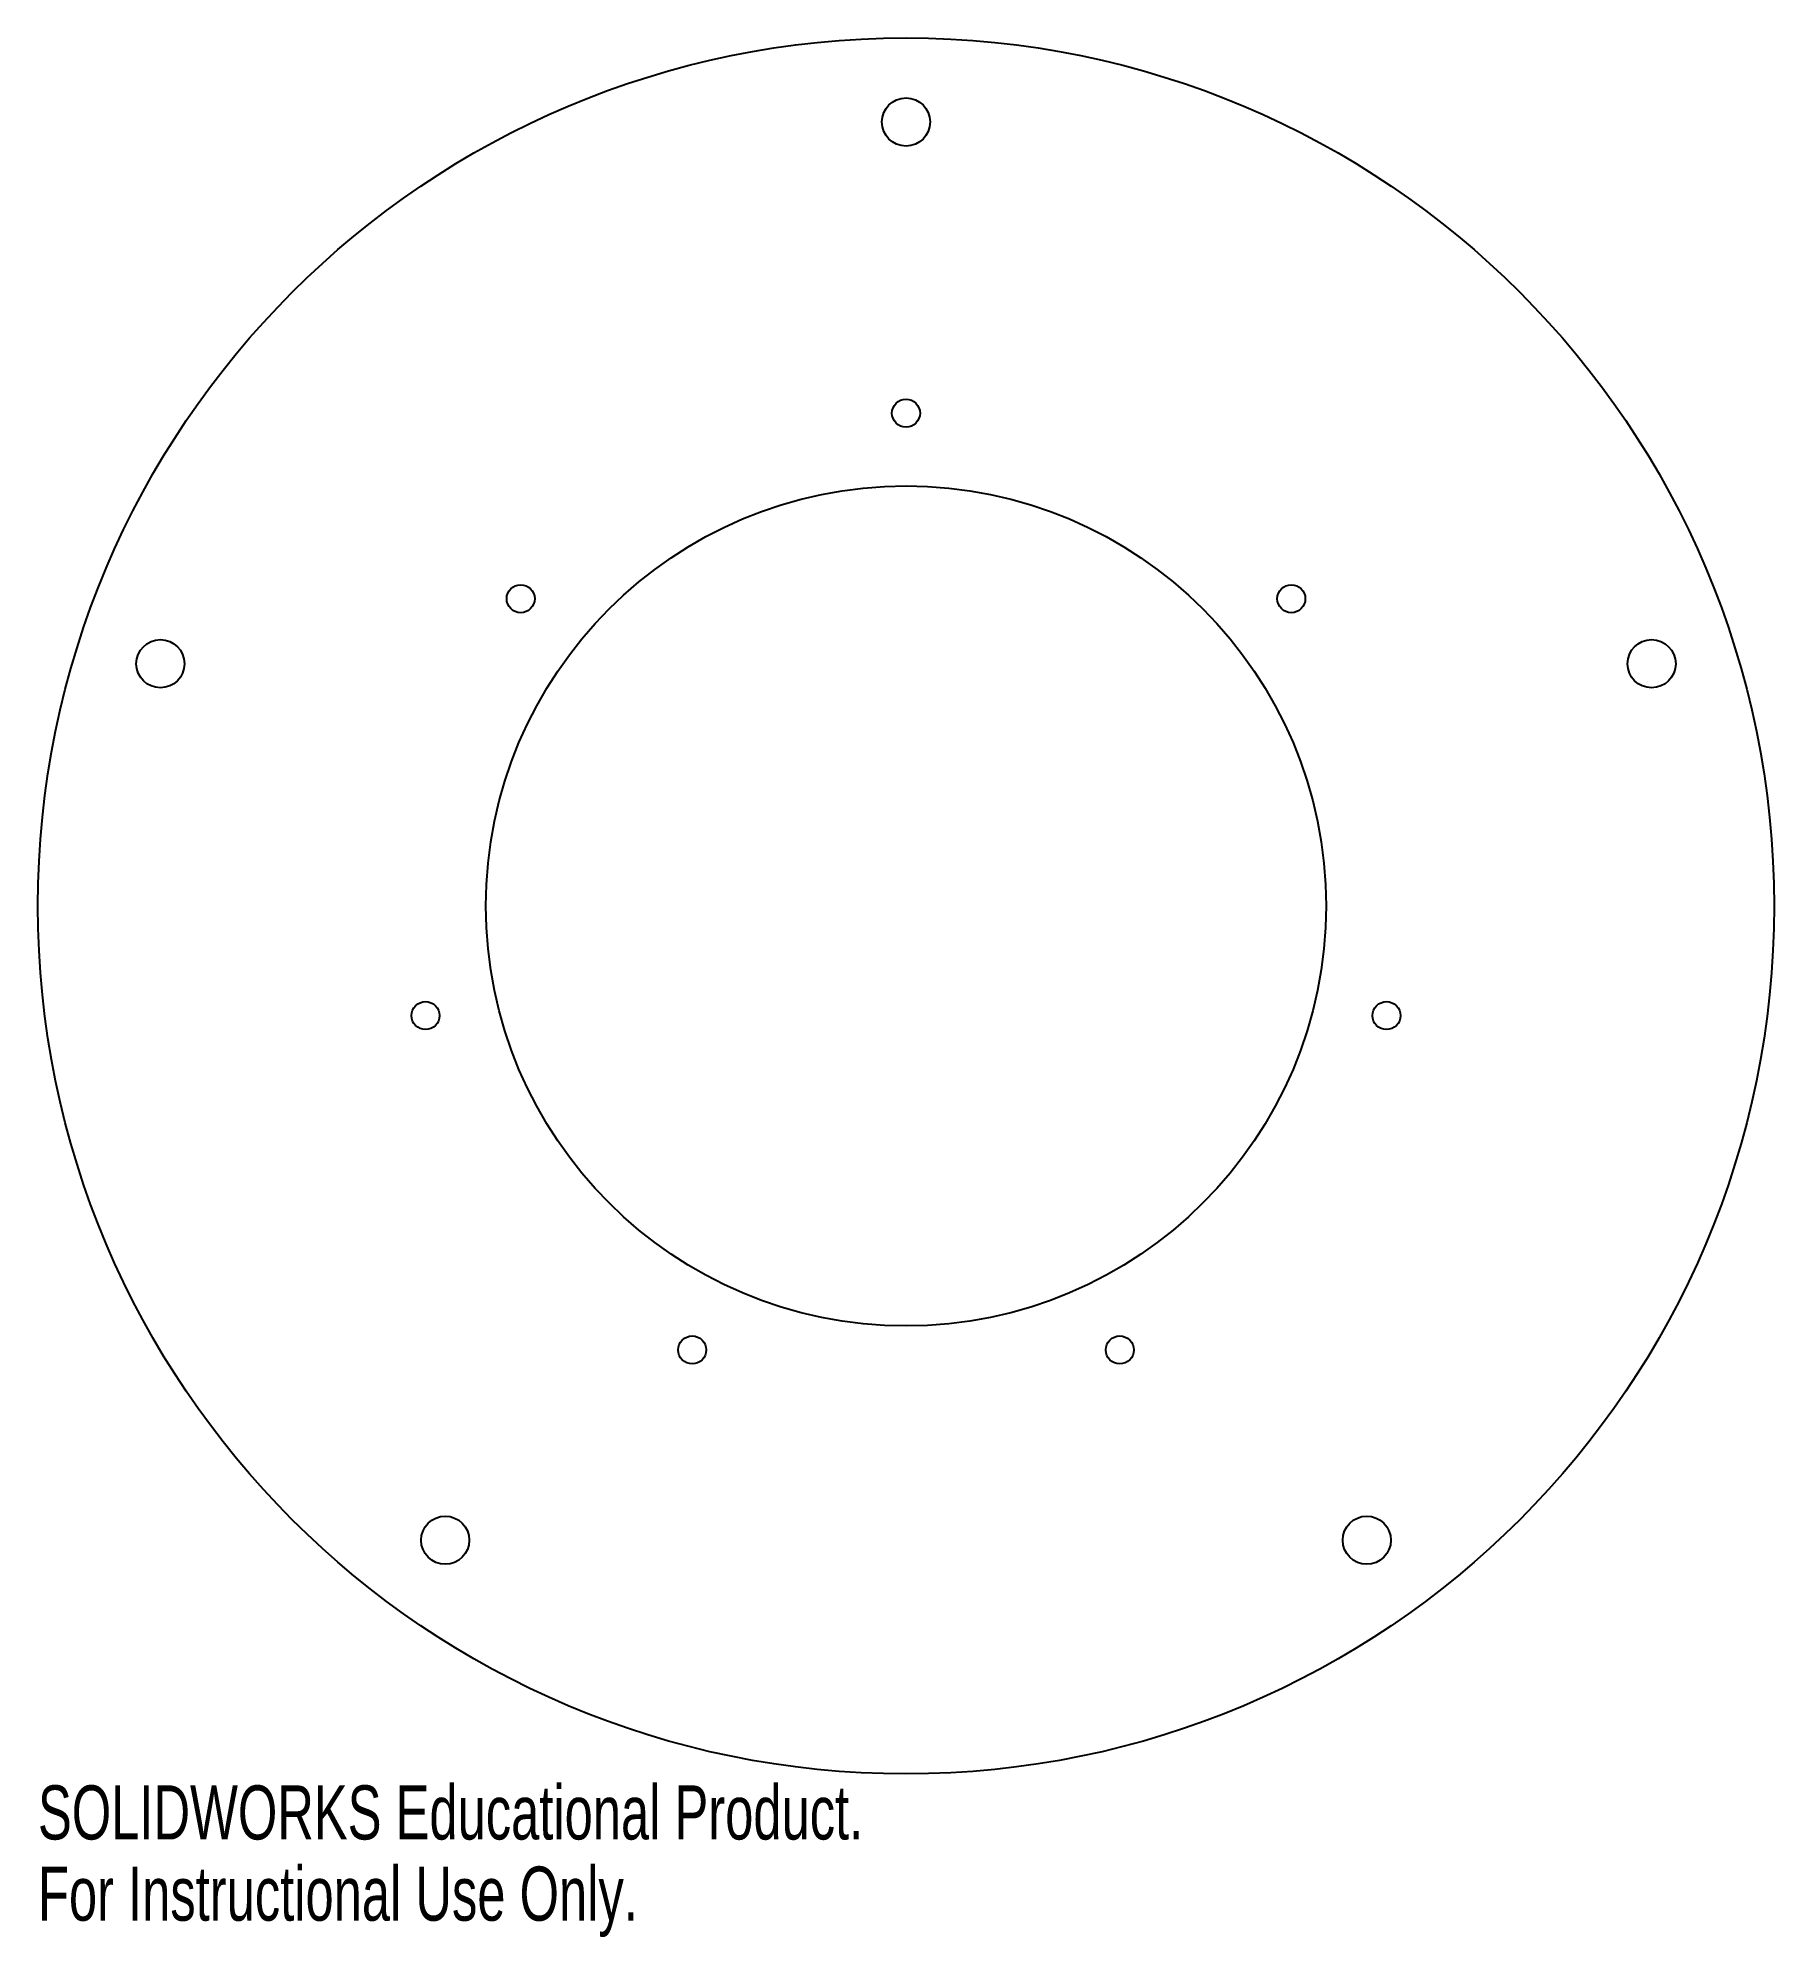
# Model space of a CAD drawing. Header units: millimetres. Extents: x -78 to 78, y -92 to 77.
import ezdxf

# ---------------------------------------------------------------- set-up
doc = ezdxf.new("R2010")
doc.units = ezdxf.units.MM
doc.styles.add('SLDTEXTSTYLE0', font='TXT', dxfattribs={"width": 0.7})

msp = doc.modelspace()

# ---------------------------------------------------------------- linework, layer by layer
at = {"color": 7, "linetype": 'Continuous', "lineweight": 25}
for centre, radius in [((0, 0), 77.5), ((0, 70), 2.15), ((0, 44), 1.25), ((0, 0), 37.5), ((-34.4, 27.43), 1.25), ((34.4, 27.43), 1.25), ((-66.57, 21.63), 2.15), ((66.57, 21.63), 2.15), ((-42.9, -9.79), 1.25), ((42.9, -9.79), 1.25), ((-19.09, -39.64), 1.25), ((19.09, -39.64), 1.25), ((-41.14, -56.63), 2.15), ((41.14, -56.63), 2.15)]:
    msp.add_circle(centre, radius, dxfattribs=at)

# ---------------------------------------------------------------- texts
at = {"color": 7, "linetype": 'Continuous', "char_height": 4.8336, "attachment_point": 1, "style": 'SLDTEXTSTYLE0'}
for s, insert in [('SOLIDWORKS Educational Product.', (-77.5, -78.52)), ('For Instructional Use Only.', (-77.5, -85.77))]:
    msp.add_mtext(s, dxfattribs=dict(at, insert=insert))

doc.saveas('drawing.dxf')
